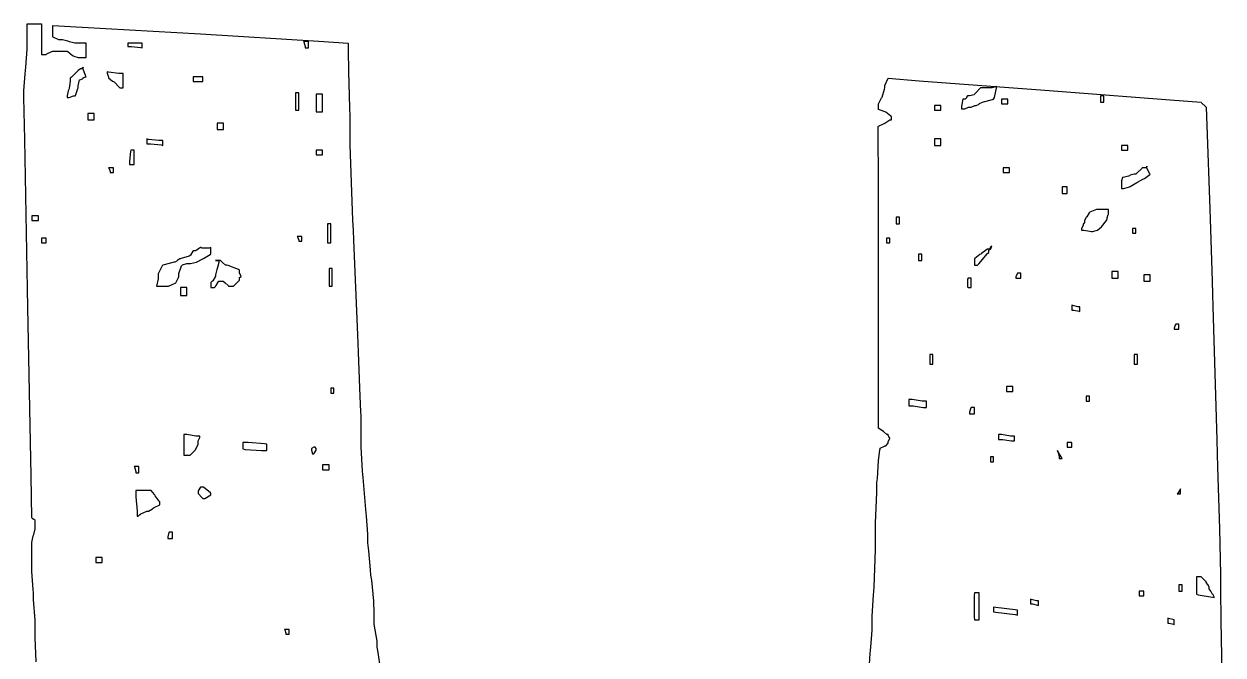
# Model space of a CAD drawing. Extents: x 58 to 299, y 50 to 312.
# Drawn here: x 229.41 to 255.89, y 179.85 to 193.78 of the extents above; entities that cross this region are included whole.
import ezdxf

# ---------------------------------------------------------------- set-up
doc = ezdxf.new("R2010")
doc.units = 0
doc.header["$MEASUREMENT"] = 0

msp = doc.modelspace()

# ---------------------------------------------------------------- linework, layer by layer
at = {"color": 40}
for points in [[(229.684, 179.696), (229.658, 180.232), (229.658, 180.41), (229.658, 180.614), (229.622, 181.07), (229.622, 181.222), (229.613, 181.293), (229.588, 181.69), (229.588, 181.821), (229.588, 181.893), (229.588, 182.051), (229.588, 182.104), (229.588, 182.148), (229.588, 182.247), (229.588, 182.28), (229.588, 182.334), (229.613, 182.476), (229.622, 182.492), (229.631, 182.51), (229.658, 182.63), (229.658, 182.669), (229.658, 182.669), (229.658, 182.703), (229.658, 182.703), (229.658, 182.731), (229.658, 182.79), (229.658, 182.809), (229.658, 182.819), (229.622, 182.845), (229.622, 182.845), (229.613, 182.845), (229.588, 182.879), (229.588, 182.879), (229.57, 183.805), (229.5, 187.519), (229.428, 191.232), (229.412, 192.158), (229.412, 192.308), (229.436, 192.679), (229.446, 192.757), (229.454, 192.829), (229.482, 193.226), (229.482, 193.358), (229.482, 193.464), (229.482, 193.703), (229.482, 193.781), (229.561, 193.781), (229.738, 193.781), (229.799, 193.781), (229.799, 193.614), (229.799, 193.237), (229.799, 193.11), (229.835, 193.11), (229.851, 193.11), (229.891, 193.11), (229.905, 193.11), (229.913, 193.12), (230.029, 193.173), (230.047, 193.182), (230.091, 193.182), (230.19, 193.182), (230.223, 193.182), (230.223, 193.182), (230.328, 193.182), (230.364, 193.182), (230.38, 193.173), (230.487, 193.085), (230.504, 193.076), (230.513, 193.067), (230.612, 193.04), (230.646, 193.04), (230.681, 193.04), (230.787, 193.04), (230.787, 193.04), (230.787, 193.12), (230.787, 193.299), (230.787, 193.358), (230.733, 193.358), (230.615, 193.358), (230.576, 193.358), (230.532, 193.358), (230.416, 193.384), (230.4, 193.392), (230.382, 193.402), (230.262, 193.428), (230.223, 193.428), (230.179, 193.428), (230.055, 193.49), (230.047, 193.499), (230.047, 193.561), (230.047, 193.7), (230.047, 193.745), (230.699, 193.711), (233.309, 193.566), (235.92, 193.402), (236.573, 193.358), (236.573, 193.202), (236.577, 192.732), (236.598, 191.929), (236.608, 191.735), (236.608, 191.109), (236.668, 189.45), (236.678, 189.229), (236.686, 189.009), (236.775, 186.92), (236.784, 186.726), (236.793, 186.533), (236.819, 185.747), (236.845, 185.21), (236.854, 185.138), (236.854, 185.015), (236.854, 184.737), (236.854, 184.643), (236.854, 184.441), (236.881, 183.903), (236.89, 183.833), (236.898, 183.763), (236.951, 183.057), (236.96, 182.985), (236.969, 182.915), (236.996, 182.518), (236.996, 182.386), (236.996, 182.327), (237.017, 182.145), (237.057, 181.726), (237.067, 181.61), (237.083, 181.496), (237.127, 181.033), (237.137, 180.778), (237.137, 180.692), (237.137, 180.526), (237.207, 180.15), (237.207, 180.023), (237.216, 179.944), (237.279, 179.554)], [(248.047, 179.053), (248.099, 179.882), (248.109, 179.953), (248.117, 180.023), (248.143, 180.394), (248.143, 180.516), (248.143, 180.702), (248.17, 181.169), (248.179, 181.258), (248.187, 181.346), (248.215, 182.179), (248.215, 182.456), (248.215, 182.757), (248.249, 183.432), (248.249, 183.657), (248.258, 183.745), (248.284, 184.133), (248.31, 184.38), (248.32, 184.397), (248.32, 184.415), (248.416, 184.459), (248.426, 184.467), (248.442, 184.467), (248.496, 184.521), (248.496, 184.539), (248.496, 184.565), (248.532, 184.624), (248.532, 184.643), (248.522, 184.653), (248.496, 184.7), (248.496, 184.715), (248.47, 184.715), (248.4, 184.777), (248.392, 184.785), (248.392, 184.785), (248.293, 184.847), (248.285, 184.856), (248.285, 184.936), (248.285, 185.113), (248.285, 185.172), (248.285, 185.261), (248.285, 185.459), (248.285, 185.525), (248.285, 185.818), (248.285, 186.472), (248.285, 186.69), (248.285, 187.149), (248.285, 188.181), (248.285, 188.524), (248.285, 188.983), (248.285, 190.016), (248.285, 190.36), (248.285, 190.555), (248.272, 191.14), (248.275, 191.514), (248.285, 191.522), (248.285, 191.522), (248.408, 191.586), (248.426, 191.594), (248.442, 191.604), (248.536, 191.665), (248.568, 191.665), (248.568, 191.665), (248.568, 191.699), (248.568, 191.699), (248.568, 191.699), (248.568, 191.735), (248.568, 191.735), (248.558, 191.744), (248.442, 191.832), (248.426, 191.841), (248.408, 191.85), (248.285, 191.896), (248.285, 191.911), (248.285, 191.939), (248.285, 191.998), (248.285, 192.017), (248.293, 192.035), (248.346, 192.15), (248.356, 192.158), (248.364, 192.168), (248.416, 192.344), (248.426, 192.37), (248.426, 192.424), (248.486, 192.573), (248.496, 192.581), (249.184, 192.528), (251.954, 192.318), (254.722, 192.106), (255.411, 192.052), (255.419, 192.043), (255.507, 191.957), (255.517, 191.947), (255.534, 191.542), (255.6, 189.698), (255.648, 188.101), (255.658, 187.818), (255.666, 187.537), (255.754, 184.599), (255.764, 184.29), (255.772, 183.992), (255.812, 182.634), (255.834, 181.628), (255.834, 181.292), (255.843, 180.604), (255.891, 177.858)]]:
    msp.add_lwpolyline(points, dxfattribs=at)
for points in [[(231.705, 193.286), (231.783, 193.286), (231.986, 193.262), (232.022, 193.252), (232.022, 193.28), (232.022, 193.339), (232.022, 193.358), (231.942, 193.358), (231.764, 193.358), (231.705, 193.358), (231.705, 193.358), (231.705, 193.304), (231.705, 193.286)], [(235.62, 193.252), (235.638, 193.252), (235.678, 193.252), (235.692, 193.252), (235.692, 193.288), (235.692, 193.366), (235.692, 193.392), (235.664, 193.392), (235.604, 193.392), (235.585, 193.392), (235.593, 193.384), (235.62, 193.285), (235.62, 193.252)], [(230.717, 192.829), (230.717, 192.821), (230.681, 192.793), (230.681, 192.793), (230.663, 192.793), (230.61, 192.757), (230.61, 192.757), (230.592, 192.741), (230.451, 192.599), (230.434, 192.581), (230.434, 192.52), (230.408, 192.362), (230.4, 192.334), (230.39, 192.308), (230.364, 192.197), (230.364, 192.158), (230.408, 192.158), (230.507, 192.194), (230.54, 192.194), (230.548, 192.203), (230.601, 192.354), (230.61, 192.37), (230.61, 192.414), (230.637, 192.546), (230.646, 192.546), (230.646, 192.546), (230.707, 192.573), (230.717, 192.581), (230.717, 192.591), (230.769, 192.617), (230.787, 192.617), (230.769, 192.644), (230.717, 192.784), (230.717, 192.829)], [(231.282, 192.617), (231.282, 192.591), (231.369, 192.52), (231.386, 192.51), (231.404, 192.502), (231.519, 192.38), (231.528, 192.37), (231.545, 192.37), (231.585, 192.37), (231.599, 192.37), (231.599, 192.45), (231.599, 192.628), (231.599, 192.687), (231.51, 192.687), (231.28, 192.714), (231.246, 192.723), (231.246, 192.697), (231.272, 192.626), (231.282, 192.617)], [(233.15, 192.51), (233.203, 192.51), (233.323, 192.51), (233.363, 192.51), (233.363, 192.538), (233.363, 192.597), (233.363, 192.617), (233.309, 192.617), (233.189, 192.617), (233.15, 192.617), (233.15, 192.591), (233.15, 192.531), (233.15, 192.51)], [(235.409, 191.875), (235.426, 191.875), (235.465, 191.875), (235.479, 191.875), (235.479, 191.973), (235.479, 192.192), (235.479, 192.264), (235.461, 192.264), (235.421, 192.264), (235.409, 192.264), (235.409, 192.168), (235.409, 191.948), (235.409, 191.875)], [(250.895, 192.404), (250.895, 192.404), (250.789, 192.37), (250.755, 192.37), (250.711, 192.37), (250.612, 192.37), (250.578, 192.37), (250.534, 192.37), (250.419, 192.246), (250.402, 192.228), (250.392, 192.22), (250.293, 192.194), (250.26, 192.194), (250.25, 192.194), (250.226, 192.168), (250.226, 192.158), (250.226, 192.15), (250.198, 192.123), (250.19, 192.123), (250.155, 192.123), (250.146, 192.123), (250.119, 191.965), (250.119, 191.911), (250.155, 191.911), (250.19, 191.911), (250.268, 191.947), (250.296, 191.947), (250.33, 191.947), (250.409, 191.981), (250.436, 191.981), (250.436, 191.981), (250.508, 192.009), (250.508, 192.017), (250.516, 192.027), (250.578, 192.052), (250.578, 192.052), (250.605, 192.061), (250.797, 192.115), (250.825, 192.123), (250.842, 192.159), (250.895, 192.404), (250.895, 192.404)], [(235.868, 191.841), (235.868, 191.841), (235.972, 191.841), (236.008, 191.841), (236.008, 191.939), (236.008, 192.156), (236.008, 192.228), (236.008, 192.228), (235.902, 192.228), (235.868, 192.228), (235.868, 192.132), (235.868, 191.914), (235.868, 191.841)], [(249.52, 191.875), (249.52, 191.875), (249.625, 191.875), (249.66, 191.875), (249.66, 191.903), (249.66, 191.962), (249.66, 191.981), (249.625, 191.981), (249.546, 191.981), (249.52, 191.981), (249.52, 191.955), (249.52, 191.896), (249.52, 191.875)], [(251.001, 192.017), (251.036, 192.017), (251.114, 192.017), (251.142, 192.017), (251.142, 192.045), (251.142, 192.104), (251.142, 192.123), (251.106, 192.123), (251.027, 192.123), (251.001, 192.123), (251.001, 192.097), (251.001, 192.038), (251.001, 192.017)], [(253.188, 192.052), (253.205, 192.052), (253.245, 192.052), (253.258, 192.052), (253.258, 192.088), (253.258, 192.168), (253.258, 192.194), (253.241, 192.194), (253.201, 192.194), (253.188, 192.194), (253.188, 192.159), (253.188, 192.079), (253.188, 192.052)], [(230.823, 191.665), (230.823, 191.665), (230.928, 191.665), (230.963, 191.665), (230.963, 191.7), (230.963, 191.779), (230.963, 191.805), (230.928, 191.805), (230.849, 191.805), (230.823, 191.805), (230.823, 191.771), (230.823, 191.692), (230.823, 191.665)], [(233.679, 191.452), (233.714, 191.452), (233.794, 191.452), (233.821, 191.452), (233.821, 191.488), (233.821, 191.568), (233.821, 191.594), (233.785, 191.594), (233.706, 191.594), (233.679, 191.594), (233.679, 191.56), (233.679, 191.48), (233.679, 191.452)], [(232.128, 191.135), (232.216, 191.135), (232.445, 191.109), (232.481, 191.099), (232.481, 191.127), (232.481, 191.186), (232.481, 191.206), (232.392, 191.206), (232.162, 191.233), (232.128, 191.242), (232.128, 191.215), (232.128, 191.156), (232.128, 191.135)], [(249.52, 191.099), (249.52, 191.099), (249.625, 191.099), (249.66, 191.099), (249.66, 191.135), (249.66, 191.215), (249.66, 191.242), (249.625, 191.242), (249.546, 191.242), (249.52, 191.242), (249.52, 191.207), (249.52, 191.127), (249.52, 191.099)], [(231.739, 190.676), (231.765, 190.676), (231.825, 190.676), (231.845, 190.676), (231.845, 190.756), (231.845, 190.934), (231.845, 190.993), (231.827, 190.993), (231.787, 190.993), (231.775, 190.993), (231.765, 190.967), (231.739, 190.749), (231.739, 190.676)], [(235.868, 190.889), (235.868, 190.889), (235.972, 190.889), (236.008, 190.889), (236.008, 190.915), (236.008, 190.974), (236.008, 190.993), (235.972, 190.993), (235.894, 190.993), (235.868, 190.993), (235.868, 190.967), (235.868, 190.909), (235.868, 190.889)], [(253.647, 190.993), (253.682, 190.993), (253.76, 190.993), (253.788, 190.993), (253.788, 191.021), (253.788, 191.08), (253.788, 191.099), (253.752, 191.099), (253.673, 191.099), (253.647, 191.099), (253.647, 191.073), (253.647, 191.014), (253.647, 190.993)], [(231.316, 190.5), (231.333, 190.5), (231.372, 190.5), (231.386, 190.5), (231.386, 190.528), (231.386, 190.587), (231.386, 190.606), (231.36, 190.606), (231.301, 190.606), (231.282, 190.606), (231.29, 190.59), (231.316, 190.523), (231.316, 190.5)], [(251.037, 190.5), (251.037, 190.5), (251.142, 190.5), (251.178, 190.5), (251.178, 190.528), (251.178, 190.587), (251.178, 190.606), (251.178, 190.606), (251.072, 190.606), (251.037, 190.606), (251.037, 190.58), (251.037, 190.521), (251.037, 190.5)], [(254.212, 190.64), (254.212, 190.632), (254.185, 190.606), (254.176, 190.606), (254.158, 190.606), (254.106, 190.606), (254.106, 190.606), (254.096, 190.59), (253.982, 190.482), (253.964, 190.464), (253.928, 190.464), (253.84, 190.439), (253.824, 190.43), (253.806, 190.421), (253.683, 190.394), (253.683, 190.394), (253.673, 190.394), (253.647, 190.315), (253.647, 190.288), (253.647, 190.253), (253.647, 190.175), (253.647, 190.147), (253.691, 190.147), (253.806, 190.175), (253.824, 190.183), (253.84, 190.193), (253.99, 190.28), (254, 190.288), (254, 190.288), (254.123, 190.351), (254.14, 190.36), (254.158, 190.369), (254.273, 190.456), (254.283, 190.464), (254.265, 190.482), (254.212, 190.602), (254.212, 190.64)], [(252.342, 190.041), (252.368, 190.041), (252.428, 190.041), (252.448, 190.041), (252.448, 190.077), (252.448, 190.157), (252.448, 190.183), (252.421, 190.183), (252.361, 190.183), (252.342, 190.183), (252.342, 190.149), (252.342, 190.069), (252.342, 190.041)], [(253.365, 189.688), (253.365, 189.688), (253.206, 189.688), (253.154, 189.688), (253.1, 189.688), (252.95, 189.628), (252.942, 189.618), (252.932, 189.61), (252.88, 189.522), (252.871, 189.512), (252.862, 189.504), (252.835, 189.431), (252.835, 189.406), (252.835, 189.398), (252.809, 189.371), (252.801, 189.371), (252.801, 189.337), (252.765, 189.257), (252.765, 189.229), (252.817, 189.229), (252.95, 189.205), (252.978, 189.195), (253.012, 189.195), (253.118, 189.229), (253.118, 189.229), (253.118, 189.229), (253.21, 189.301), (253.321, 189.443), (253.33, 189.478), (253.33, 189.504), (253.355, 189.574), (253.365, 189.582), (253.365, 189.61), (253.365, 189.669), (253.365, 189.688)], [(229.588, 189.442), (229.588, 189.442), (229.693, 189.442), (229.729, 189.442), (229.729, 189.469), (229.729, 189.528), (229.729, 189.548), (229.693, 189.548), (229.614, 189.548), (229.588, 189.548), (229.588, 189.522), (229.588, 189.462), (229.588, 189.442)], [(236.115, 188.948), (236.131, 188.948), (236.185, 188.948), (236.185, 188.948), (236.185, 189.054), (236.185, 189.293), (236.185, 189.371), (236.167, 189.371), (236.127, 189.371), (236.115, 189.371), (236.115, 189.267), (236.115, 189.028), (236.115, 188.948)], [(248.672, 189.371), (248.69, 189.371), (248.731, 189.371), (248.744, 189.371), (248.744, 189.407), (248.744, 189.486), (248.744, 189.512), (248.726, 189.512), (248.685, 189.512), (248.672, 189.512), (248.672, 189.512), (248.672, 189.407), (248.672, 189.371)], [(235.479, 188.983), (235.496, 188.983), (235.536, 188.983), (235.549, 188.983), (235.549, 189.01), (235.549, 189.069), (235.549, 189.089), (235.522, 189.089), (235.463, 189.089), (235.443, 189.089), (235.452, 189.081), (235.479, 189.008), (235.479, 188.983)], [(253.894, 189.159), (253.91, 189.159), (253.95, 189.159), (253.964, 189.159), (253.964, 189.187), (253.964, 189.246), (253.964, 189.265), (253.946, 189.265), (253.906, 189.265), (253.894, 189.265), (253.894, 189.239), (253.894, 189.18), (253.894, 189.159)], [(229.799, 188.948), (229.825, 188.948), (229.884, 188.948), (229.905, 188.948), (229.905, 188.975), (229.905, 189.034), (229.905, 189.053), (229.877, 189.053), (229.818, 189.053), (229.799, 189.053), (229.799, 189.027), (229.799, 188.969), (229.799, 188.948)], [(233.327, 188.842), (233.309, 188.842), (233.265, 188.816), (233.256, 188.806), (233.256, 188.806), (233.203, 188.772), (233.186, 188.772), (233.186, 188.772), (233.15, 188.772), (233.15, 188.772), (233.141, 188.764), (233.088, 188.675), (233.08, 188.666), (233.062, 188.657), (232.886, 188.605), (232.869, 188.596), (232.851, 188.596), (232.806, 188.569), (232.797, 188.56), (232.797, 188.552), (232.744, 188.524), (232.727, 188.524), (232.7, 188.516), (232.507, 188.463), (232.481, 188.454), (232.463, 188.437), (232.374, 188.265), (232.374, 188.207), (232.374, 188.155), (232.34, 187.995), (232.34, 187.995), (232.34, 187.995), (232.497, 187.995), (232.551, 187.995), (232.603, 187.995), (232.753, 188.058), (232.763, 188.067), (232.763, 188.067), (232.824, 188.181), (232.833, 188.207), (232.833, 188.269), (232.894, 188.437), (232.904, 188.454), (232.912, 188.463), (233.011, 188.49), (233.046, 188.49), (233.09, 188.49), (233.222, 188.524), (233.222, 188.524), (233.222, 188.524), (233.345, 188.587), (233.363, 188.596), (233.379, 188.605), (233.521, 188.692), (233.539, 188.7), (233.539, 188.736), (233.539, 188.816), (233.539, 188.842), (233.503, 188.834), (233.335, 188.834), (233.327, 188.842)], [(248.462, 188.948), (248.478, 188.948), (248.532, 188.948), (248.532, 188.948), (248.532, 188.975), (248.532, 189.034), (248.532, 189.053), (248.514, 189.053), (248.474, 189.053), (248.462, 189.053), (248.462, 189.027), (248.462, 188.969), (248.462, 188.948)], [(250.789, 188.877), (250.789, 188.877), (250.755, 188.852), (250.755, 188.842), (250.755, 188.842), (250.727, 188.806), (250.719, 188.806), (250.685, 188.806), (250.675, 188.798), (250.559, 188.71), (250.542, 188.7), (250.524, 188.692), (250.41, 188.605), (250.402, 188.596), (250.402, 188.561), (250.402, 188.481), (250.402, 188.454), (250.419, 188.454), (250.458, 188.454), (250.472, 188.454), (250.498, 188.481), (250.691, 188.71), (250.719, 188.736), (250.719, 188.736), (250.719, 188.772), (250.719, 188.772), (250.719, 188.782), (250.745, 188.806), (250.755, 188.806), (250.763, 188.816), (250.789, 188.877), (250.789, 188.877)], [(233.715, 188.56), (233.715, 188.516), (233.688, 188.401), (233.679, 188.383), (233.67, 188.357), (233.645, 188.245), (233.645, 188.207), (233.635, 188.199), (233.583, 188.111), (233.575, 188.101), (233.565, 188.101), (233.539, 188.076), (233.539, 188.067), (233.539, 188.04), (233.539, 187.981), (233.539, 187.96), (233.555, 187.96), (233.595, 187.96), (233.609, 187.96), (233.618, 187.96), (233.645, 187.986), (233.645, 187.995), (233.653, 188.004), (233.706, 188.093), (233.715, 188.101), (233.751, 188.101), (233.767, 188.101), (233.808, 188.101), (233.821, 188.101), (233.821, 188.093), (233.856, 188.067), (233.856, 188.067), (233.856, 188.067), (233.918, 188.004), (233.928, 187.995), (233.962, 187.995), (233.998, 187.995), (234.042, 187.995), (234.174, 188.127), (234.174, 188.171), (234.174, 188.181), (234.208, 188.207), (234.208, 188.207), (234.199, 188.216), (234.174, 188.289), (234.174, 188.313), (234.174, 188.313), (234.174, 188.347), (234.174, 188.347), (234.147, 188.357), (233.918, 188.445), (233.892, 188.454), (233.864, 188.454), (233.794, 188.516), (233.785, 188.524), (233.751, 188.56), (233.723, 188.56), (233.664, 188.56), (233.645, 188.56), (233.662, 188.56), (233.715, 188.56), (233.715, 188.56)], [(249.167, 188.56), (249.184, 188.56), (249.224, 188.56), (249.238, 188.56), (249.238, 188.596), (249.238, 188.674), (249.238, 188.7), (249.22, 188.7), (249.167, 188.7), (249.167, 188.7), (249.167, 188.7), (249.167, 188.596), (249.167, 188.56)], [(236.149, 187.995), (236.167, 187.995), (236.207, 187.995), (236.221, 187.995), (236.221, 188.093), (236.221, 188.312), (236.221, 188.383), (236.203, 188.383), (236.161, 188.383), (236.149, 188.383), (236.149, 188.287), (236.149, 188.068), (236.149, 187.995)], [(251.318, 188.171), (251.345, 188.171), (251.404, 188.171), (251.424, 188.171), (251.424, 188.199), (251.424, 188.258), (251.424, 188.277), (251.406, 188.277), (251.354, 188.277), (251.354, 188.277), (251.345, 188.261), (251.318, 188.195), (251.318, 188.171)], [(253.435, 188.171), (253.469, 188.171), (253.55, 188.171), (253.577, 188.171), (253.577, 188.207), (253.577, 188.287), (253.577, 188.313), (253.577, 188.313), (253.469, 188.313), (253.435, 188.313), (253.435, 188.279), (253.435, 188.199), (253.435, 188.171)], [(250.26, 187.96), (250.278, 187.96), (250.318, 187.96), (250.332, 187.96), (250.332, 188.014), (250.332, 188.133), (250.332, 188.171), (250.314, 188.171), (250.273, 188.171), (250.26, 188.171), (250.25, 188.145), (250.25, 187.978), (250.26, 187.96)], [(254.14, 188.101), (254.175, 188.101), (254.255, 188.101), (254.283, 188.101), (254.283, 188.137), (254.283, 188.216), (254.283, 188.243), (254.283, 188.243), (254.175, 188.243), (254.14, 188.243), (254.14, 188.208), (254.14, 188.128), (254.14, 188.101)], [(232.869, 187.784), (232.869, 187.784), (232.974, 187.784), (233.01, 187.784), (233.01, 187.828), (233.01, 187.927), (233.01, 187.96), (233.01, 187.96), (232.904, 187.96), (232.869, 187.96), (232.869, 187.916), (232.869, 187.817), (232.869, 187.784)], [(252.553, 187.465), (252.597, 187.465), (252.712, 187.441), (252.729, 187.431), (252.729, 187.459), (252.729, 187.518), (252.729, 187.537), (252.685, 187.537), (252.571, 187.563), (252.553, 187.572), (252.553, 187.545), (252.553, 187.486), (252.553, 187.465)], [(254.812, 187.042), (254.838, 187.042), (254.897, 187.042), (254.918, 187.042), (254.918, 187.07), (254.918, 187.129), (254.918, 187.149), (254.9, 187.149), (254.846, 187.149), (254.846, 187.149), (254.836, 187.132), (254.812, 187.066), (254.812, 187.042)], [(249.414, 186.267), (249.43, 186.267), (249.484, 186.267), (249.484, 186.267), (249.484, 186.32), (249.484, 186.44), (249.484, 186.479), (249.466, 186.479), (249.426, 186.479), (249.414, 186.479), (249.414, 186.426), (249.414, 186.307), (249.414, 186.267)], [(253.93, 186.267), (253.946, 186.267), (253.986, 186.267), (254, 186.267), (254, 186.32), (254, 186.44), (254, 186.479), (253.982, 186.479), (253.93, 186.479), (253.93, 186.479), (253.93, 186.426), (253.93, 186.307), (253.93, 186.267)], [(236.185, 185.631), (236.201, 185.631), (236.241, 185.631), (236.255, 185.631), (236.255, 185.659), (236.255, 185.718), (236.255, 185.738), (236.237, 185.738), (236.197, 185.738), (236.185, 185.738), (236.185, 185.711), (236.185, 185.652), (236.185, 185.631)], [(251.108, 185.667), (251.108, 185.667), (251.212, 185.667), (251.248, 185.667), (251.248, 185.695), (251.248, 185.754), (251.248, 185.773), (251.212, 185.773), (251.134, 185.773), (251.108, 185.773), (251.108, 185.747), (251.108, 185.688), (251.108, 185.667)], [(248.955, 185.349), (249.052, 185.349), (249.271, 185.315), (249.344, 185.315), (249.344, 185.35), (249.344, 185.429), (249.344, 185.455), (249.246, 185.455), (249.027, 185.491), (248.955, 185.491), (248.955, 185.456), (248.955, 185.377), (248.955, 185.349)], [(252.871, 185.455), (252.888, 185.455), (252.928, 185.455), (252.942, 185.455), (252.942, 185.482), (252.942, 185.542), (252.942, 185.561), (252.924, 185.561), (252.884, 185.561), (252.871, 185.561), (252.871, 185.535), (252.871, 185.476), (252.871, 185.455)], [(250.296, 185.172), (250.322, 185.172), (250.381, 185.172), (250.402, 185.172), (250.402, 185.208), (250.402, 185.288), (250.402, 185.315), (250.384, 185.315), (250.332, 185.315), (250.332, 185.315), (250.322, 185.306), (250.296, 185.207), (250.296, 185.172)], [(232.94, 184.256), (232.94, 184.256), (233.044, 184.256), (233.08, 184.256), (233.088, 184.266), (233.177, 184.354), (233.186, 184.362), (233.194, 184.372), (233.256, 184.497), (233.256, 184.539), (233.256, 184.574), (233.292, 184.653), (233.292, 184.679), (233.204, 184.679), (233.005, 184.715), (232.94, 184.715), (232.94, 184.6), (232.94, 184.343), (232.94, 184.256)], [(250.931, 184.609), (251.019, 184.609), (251.218, 184.573), (251.284, 184.573), (251.284, 184.6), (251.284, 184.66), (251.284, 184.679), (251.196, 184.679), (250.997, 184.715), (250.931, 184.715), (250.931, 184.689), (250.931, 184.629), (250.931, 184.609)], [(234.244, 184.397), (234.297, 184.388), (234.654, 184.362), (234.774, 184.362), (234.774, 184.398), (234.774, 184.477), (234.774, 184.503), (234.72, 184.512), (234.363, 184.539), (234.244, 184.539), (234.244, 184.504), (234.244, 184.424), (234.244, 184.397)], [(235.868, 184.397), (235.868, 184.406), (235.84, 184.433), (235.832, 184.433), (235.814, 184.433), (235.762, 184.406), (235.762, 184.397), (235.762, 184.37), (235.786, 184.29), (235.796, 184.29), (235.814, 184.29), (235.868, 184.37), (235.868, 184.397)], [(252.272, 184.186), (252.288, 184.186), (252.329, 184.186), (252.342, 184.186), (252.332, 184.204), (252.244, 184.344), (252.236, 184.362), (252.244, 184.344), (252.272, 184.226), (252.272, 184.186)], [(252.448, 184.433), (252.475, 184.433), (252.532, 184.433), (252.553, 184.433), (252.553, 184.46), (252.553, 184.519), (252.553, 184.539), (252.527, 184.539), (252.468, 184.539), (252.448, 184.539), (252.448, 184.512), (252.448, 184.453), (252.448, 184.433)], [(236.008, 183.938), (236.043, 183.938), (236.121, 183.938), (236.149, 183.938), (236.149, 183.965), (236.149, 184.025), (236.149, 184.044), (236.113, 184.044), (236.034, 184.044), (236.008, 184.044), (236.008, 184.018), (236.008, 183.958), (236.008, 183.938)], [(250.755, 184.114), (250.771, 184.114), (250.811, 184.114), (250.825, 184.114), (250.825, 184.142), (250.825, 184.201), (250.825, 184.22), (250.807, 184.22), (250.755, 184.22), (250.755, 184.22), (250.755, 184.194), (250.755, 184.135), (250.755, 184.114)], [(231.881, 183.867), (231.898, 183.867), (231.938, 183.867), (231.951, 183.867), (231.951, 183.903), (231.951, 183.983), (231.951, 184.01), (231.924, 184.01), (231.865, 184.01), (231.845, 184.01), (231.854, 184.001), (231.881, 183.902), (231.881, 183.867)], [(233.327, 183.551), (233.309, 183.551), (233.256, 183.472), (233.256, 183.444), (233.256, 183.41), (233.345, 183.314), (233.363, 183.304), (233.407, 183.304), (233.539, 183.382), (233.539, 183.408), (233.529, 183.426), (233.376, 183.551), (233.327, 183.551)], [(254.882, 183.408), (254.899, 183.408), (254.938, 183.408), (254.952, 183.408), (254.952, 183.436), (254.952, 183.496), (254.952, 183.515), (254.943, 183.498), (254.89, 183.418), (254.882, 183.408)], [(231.915, 182.915), (231.933, 182.915), (231.974, 182.951), (231.987, 182.951), (231.995, 182.961), (232.11, 183.013), (232.128, 183.021), (232.162, 183.021), (232.251, 183.075), (232.268, 183.092), (232.286, 183.101), (232.41, 183.162), (232.41, 183.162), (232.41, 183.162), (232.41, 183.198), (232.41, 183.198), (232.41, 183.198), (232.41, 183.232), (232.41, 183.232), (232.4, 183.242), (232.312, 183.358), (232.304, 183.374), (232.295, 183.392), (232.222, 183.48), (232.198, 183.48), (232.162, 183.48), (232.084, 183.48), (232.058, 183.48), (232.013, 183.48), (231.914, 183.48), (231.881, 183.48), (231.881, 183.34), (231.915, 183.021), (231.915, 182.915)], [(232.587, 182.422), (232.613, 182.422), (232.672, 182.422), (232.693, 182.422), (232.693, 182.458), (232.693, 182.536), (232.693, 182.563), (232.675, 182.563), (232.634, 182.563), (232.621, 182.563), (232.611, 182.554), (232.587, 182.455), (232.587, 182.422)], [(230.999, 181.893), (230.999, 181.893), (231.104, 181.893), (231.14, 181.893), (231.14, 181.919), (231.14, 181.978), (231.14, 181.997), (231.104, 181.997), (231.025, 181.997), (230.999, 181.997), (230.999, 181.971), (230.999, 181.913), (230.999, 181.893)], [(254.918, 181.258), (254.934, 181.258), (254.974, 181.258), (254.988, 181.258), (254.988, 181.293), (254.988, 181.372), (254.988, 181.398), (254.97, 181.398), (254.93, 181.398), (254.918, 181.398), (254.918, 181.364), (254.918, 181.285), (254.918, 181.258)], [(255.305, 181.187), (255.339, 181.179), (255.658, 181.125), (255.694, 181.115), (255.694, 181.133), (255.666, 181.187), (255.658, 181.187), (255.648, 181.197), (255.623, 181.258), (255.623, 181.258), (255.623, 181.258), (255.588, 181.311), (255.588, 181.328), (255.588, 181.346), (255.56, 181.398), (255.552, 181.398), (255.552, 181.398), (255.517, 181.452), (255.517, 181.468), (255.507, 181.478), (255.419, 181.566), (255.411, 181.574), (255.393, 181.574), (255.353, 181.574), (255.341, 181.574), (255.305, 181.574), (255.305, 181.478), (255.305, 181.26), (255.305, 181.187)], [(250.402, 180.622), (250.428, 180.622), (250.487, 180.622), (250.508, 180.622), (250.508, 180.773), (250.508, 181.11), (250.508, 181.222), (250.48, 181.222), (250.421, 181.222), (250.402, 181.222), (250.392, 181.161), (250.392, 180.684), (250.402, 180.622)], [(254.036, 181.151), (254.062, 181.151), (254.12, 181.151), (254.14, 181.151), (254.14, 181.179), (254.14, 181.238), (254.14, 181.258), (254.114, 181.258), (254.055, 181.258), (254.036, 181.258), (254.036, 181.231), (254.036, 181.172), (254.036, 181.151)], [(250.825, 180.799), (250.877, 180.79), (251.301, 180.738), (251.354, 180.728), (251.354, 180.756), (251.354, 180.815), (251.354, 180.835), (251.301, 180.844), (250.877, 180.896), (250.825, 180.905), (250.825, 180.879), (250.825, 180.819), (250.825, 180.799)], [(251.637, 180.975), (251.681, 180.975), (251.795, 180.949), (251.813, 180.939), (251.813, 180.967), (251.813, 181.026), (251.813, 181.045), (251.769, 181.045), (251.653, 181.073), (251.637, 181.081), (251.637, 181.055), (251.637, 180.996), (251.637, 180.975)], [(254.67, 180.552), (254.704, 180.552), (254.794, 180.526), (254.812, 180.516), (254.812, 180.544), (254.812, 180.603), (254.812, 180.622), (254.812, 180.622), (254.688, 180.65), (254.67, 180.658), (254.67, 180.632), (254.67, 180.572), (254.67, 180.552)], [(235.197, 180.305), (235.213, 180.305), (235.267, 180.305), (235.267, 180.305), (235.267, 180.332), (235.267, 180.391), (235.267, 180.41), (235.241, 180.41), (235.181, 180.41), (235.162, 180.41), (235.17, 180.402), (235.197, 180.33), (235.197, 180.305)]]:
    msp.add_lwpolyline(points, close=True, dxfattribs=at)

doc.saveas('drawing.dxf')
